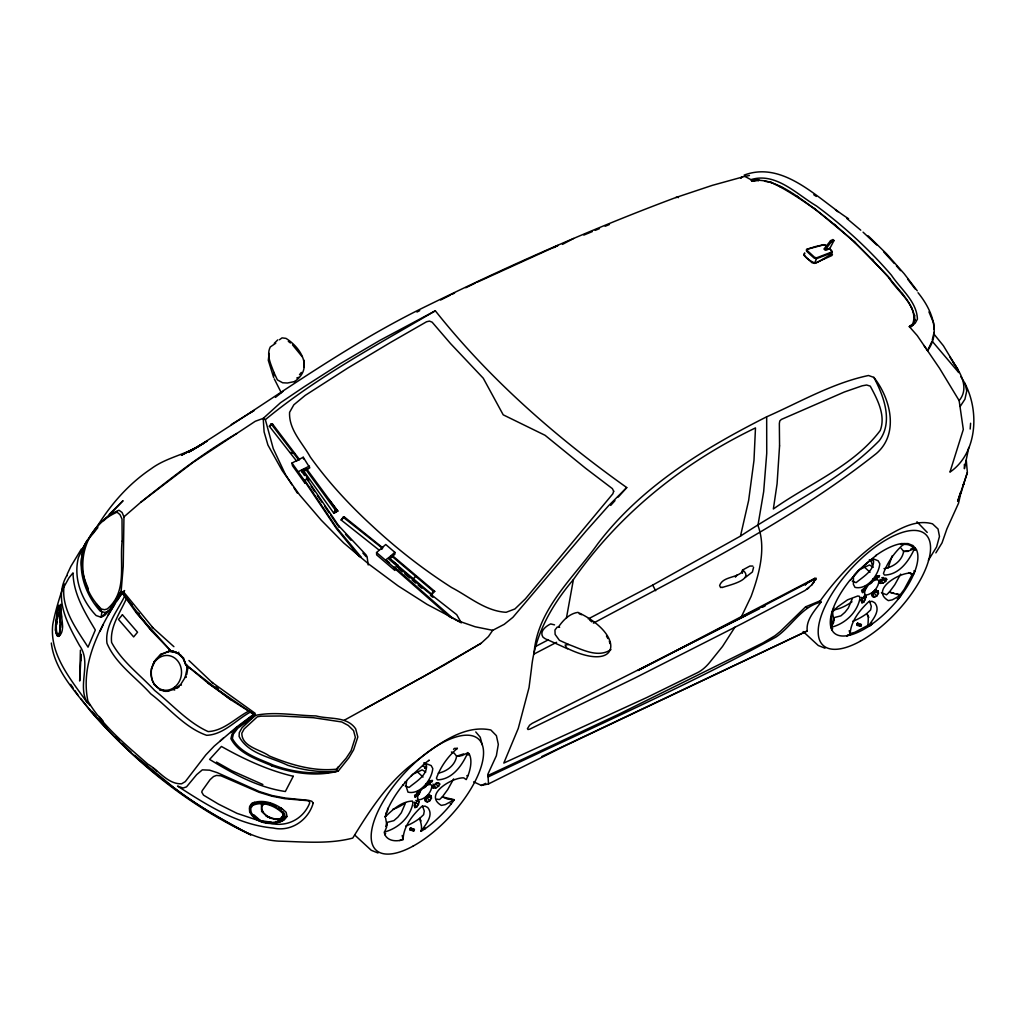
<?xml version="1.0" encoding="UTF-8"?>
<svg xmlns="http://www.w3.org/2000/svg" width="1025" height="1025" viewBox="0 0 1025 1025"><rect width="100%" height="100%" fill="white"/><g stroke="black" fill="none" stroke-linecap="round" stroke-linejoin="round"><path stroke-width="1.5" d="M61.5 617.268L60.859 604.276L60.693 604.942M261.465 809.724L261.49 804.497L264.104 803.344M283.361 812.172L283.348 815.259L281.683 817.642C277.352 823.447 256.903 810.429 270.344 817.886M67.009 575.807L67.009 575.204C53.21 598.536 67.919 624.648 79.489 645.455C92.135 662.88 76.952 685.123 87.279 702.74C71.02 679.652 49.328 654.732 52.762 624.468C55.427 610.657 59.617 597.165 64.191 583.891M81.18 660.6L81.282 654.386M55.657 630.337L55.683 628.761M80.732 661.215L79.681 681.023L80.411 650.158M151.457 668.608C150.931 674.886 151.239 682.522 156.607 686.776M59.706 619.126L59.873 611.874M386.861 825.292L385.643 818.193M833.876 620.522L832.659 613.411M968.779 447.464L964.41 468.707L964.371 464.415M55.811 624.635L56.183 621.727L56.439 634.385M815.298 262.72L814.772 262.951C811.467 261.772 802.114 256.276 804.702 252.944L803.754 255.097L811.992 262.72L814.503 263.348C817.694 263.502 835.939 249.908 831.839 255.558L815.926 262.72M56.721 624.635L56.823 621.611L56.401 624.135M566.428 618.101L573.398 579.599C619.472 513.602 683.227 462.711 755.489 427.912L753.977 460.43L748.647 500.405L740.473 536.126L652.682 585.096L588.273 618.908M57.221 634.77L58.527 636.435C65.779 631.618 60.962 618.318 61.231 611.169M752.798 566.069L749.916 566.043L742.625 569.99L742.536 571.54C736.398 578.318 722.945 576.306 719.614 585.544L720.588 587.517L721.831 587.197M60.578 611.515L60.155 605.019M281.683 817.642L283.297 815.336M970.598 423.261L970.163 429.039M51.327 643.047C54.581 670.26 75.094 691.247 91.161 711.939C126.587 752.427 168.472 787.213 214.494 815.042C234.828 826.368 254.533 839.808 278.621 841.128C303.221 841.768 328.743 844.382 352.741 838.078C368.821 811.967 385.669 785.586 409.91 765.995C431.986 749.185 460.994 723.676 490.821 729.979L496.395 735.655L498.317 744.393L496.369 755.745L487.913 774.144L488.515 783.933L481.366 785.432L473.653 781.844M387.591 810.749L387.757 808.315M405.247 803.587L401.313 812.787L397.943 817.079L393.882 820.628L386.938 822.46L386.579 827.265L384.721 831.608M852.262 598.805L848.328 608.004L844.946 612.297L840.897 615.846L833.94 617.678L833.594 622.495L831.237 627.249M96.363 603.93L101.975 611.707L101.039 617.229L111.853 607.556L121.129 591.399L123.243 566.261L123.961 516.843L122.078 512.474L119.002 510.245C99.63 517.484 86.779 539.496 78.4 557.638C73.159 578.369 81.731 600.522 96.145 615.551L101.039 617.229L104.755 615.333L109.79 609.965L121.129 591.399L152.007 631.4L171.034 651.106L177.402 652.912L183.142 658.229L185.756 664.7L207.921 683.034L230.612 699.614L255.366 715.373C275.213 711.312 295.905 715.591 315.969 715.911C329.14 719.537 346.783 715.924 355.649 728.788L357.815 736.988L353.638 749.775L348.846 757.872L338.237 771.095C316.61 776.745 293.829 773.516 273.009 766.277C257.954 759.64 238.979 754.144 230.907 738.679L231.906 734.489L236.929 726.815L253.713 714.322L250.971 711.747M742.331 573.167L742.625 569.99C755.22 579.932 727.673 585.403 722.061 587.581M278.774 822.332L284.322 819.872L287 816.323L286.154 812.338C277.468 803.843 263.22 798.385 251.714 803.357L249.523 806.675M610.926 649.607C597.818 658.524 581.559 649.145 568.632 644.494L565.147 645.033L566.748 648.133C620.625 674.245 625.929 634.859 577.933 612.373C569.669 613.501 563.199 620.099 558.663 626.711M201.502 444.748L188.357 452.371L207.076 441.096L190.817 450.91C269.306 402.12 343.618 346.194 427.092 305.796C508.272 265.988 591.066 229.152 675.795 197.543L712.285 185.371L744.829 176.377L750.915 179.657L751.697 181.053L758.154 180.169L765.073 180.836C784.125 185.256 799.769 198.389 815.464 209.331L853.992 241.362L888.086 276.391C897.798 289.716 913.506 302.401 914.915 319.838L913.416 323.554L909.38 326.668L917.234 335.585L939.579 368.334L959.144 400.608L963.308 429.488L949.932 472.141C979.4 451.999 979.964 404.337 960.771 376.623M742.356 572.578L742.625 569.99M151.482 668.8L154.826 660.523M411.345 829.827L410.218 830.16L409.744 828.764L410.551 827.88L414.433 829.571L414.023 830.737L410.218 830.16M858.373 624.994L857.233 625.391L856.759 623.994L857.566 623.11L861.448 624.802L861.038 625.967L857.233 625.391M303.977 366.95L303.9 360.159M186.704 674.591L187.908 667.788L187.216 665.11M154.25 684.392L159.862 689.594L166.896 691.375L173.84 689.428L180.528 684.713L185.282 677.179L187.191 667.903L186.063 664.482M62.333 627.454L62.269 625.007M770.595 182.104L778.244 185.961M871.519 561.482L869.341 559.74M417.098 795.631L416.163 794.452L418.29 790.877L419.725 791.223L417.098 795.631L414.933 797.117L417.559 792.709L419.725 791.223M960.938 492.589L958.542 503.198L946.933 528.798L942.026 542.904L935.863 552.872M57.503 618.626L58.873 612.655M249.78 810.826L250.536 812.351L249.741 810.211M56.657 622.213L56.977 620.791M56.157 621.855L58.258 612.912M414.151 805.548L414.958 807.598L416.701 807.021L418.405 804.561L419.097 801.665L417.47 799.897M863.716 602.252L866.112 596.883L865.369 595.243L864.485 595.115L864.677 596.409L861.935 599.51L863.716 602.252L861.974 602.815L860.757 599.74M59.937 632.745L59.45 635.782M932.25 340.005L934.082 332.395M422.441 805.714L424.273 811.057L423.62 814.683L419.609 818.475C420.788 822.524 422.415 827.137 421.032 831.326C425.349 824.715 434.292 815.439 427.72 807.521L425.029 806.098L421.583 806.611C412.703 815.016 403.158 826.765 403.145 839.577L399.737 840.474A58.886 24.472 -47.3 0 1 384.811 834.619L384.221 832.057C398.046 828.597 410.167 817.386 412.934 803.177L412.383 801.063C401.621 801.422 392.383 809.814 385.118 817.015M678.255 197.697L678.447 196.928L675.795 197.543M831.89 629.798L831.237 627.287C845.061 623.815 857.182 612.617 859.949 598.408L859.398 596.294L857.758 595.999L847.585 599.817L837.592 606.864L832.133 612.271L833.902 607.876M425.503 801.294L425.196 798.847L426.669 796.169L429.244 795.003L431.218 795.861L431.448 798.232L429.808 800.743L427.412 802.075L425.503 801.294L424.837 799.18L428.578 796.694L428.95 795.272L428.078 794.772M871.852 594.398L875.593 591.912L875.965 590.49L875.094 589.99L878.233 591.079L878.463 593.462L876.811 595.973L874.428 597.306L872.518 596.524L871.827 593.103L872.518 596.524M759.487 608.76L532.18 723.355L529.605 725.188L527.439 728.673L528.003 729.505L529.822 729.121L634.834 678.05L742.074 623.623L805.15 590.438L811.621 585.096L816.259 578.228M418.354 800.012L415.151 803.267L414.958 807.598M865.369 595.243L862.166 598.498L861.974 602.815M734.899 627.21L722.535 646.442L709.595 662.522A26.624 13.786 -55.7 0 1 697.423 672.707L646.685 697.577L503.813 763.074L518.266 728.391L529.028 687.634L531.501 668.377C534.768 634.923 551.847 604.878 573.398 579.599M385.118 817.053L386.143 813.337M385.772 826.56L386.938 822.46M831.237 627.287L833.94 617.678M960.989 493.256L964.089 482.557L957.658 501.404L960.374 492.718M275.763 343.208L270.293 346.963C266.103 355.214 271.023 364.4 273.842 372.267L273.637 377.456L268.294 360.287L269.152 353.42M281.824 808.533L282.541 809.109M892.16 555.832L888.073 568.004M963.052 486.106L967.357 472.499L966.267 460.123M431.82 594.436L432.934 590.925L391.409 555.832L389.897 558.92L431.833 594.385L434.728 591.374L392.895 556.037L391.409 555.832M823.165 259.312L823.895 258.979M963.487 484.338L967.357 472.499M419.174 794.375L419.866 792.274M872.057 624.033C864.344 631.964 870.968 616.563 866.625 613.706L870.635 609.901L871.288 606.275L869.456 600.945M463.646 753.913L456.625 756.207C455.202 765.214 446.862 771.517 438.29 773.145M826.547 249.69L829.622 248.87L824.997 250.1L831.442 241.759L833.991 240.542L832.915 239.543L830.468 240.862L823.908 249.088L825.522 249.549M912.609 324.31C919.361 306.411 897.118 291.523 888.944 277.813C857.143 242.451 821.32 209.689 779.538 186.524L779.756 186.089M154.775 660.984L161.168 654.155L169.689 650.965L175.775 651.823M333.843 513.256L335.149 509.771L305.296 468.745L303.951 471.282L333.843 513.256L337.84 511.039L328.961 499.457M432.076 781.575L432.524 780.409L431.012 780.602L426.016 785.24L432.076 781.575L429.821 780.589L426.925 783.997L425.644 783.882M745.431 615.384L637.947 670.478L815.016 578.279L814.388 579.356L743.022 616.627M879.091 576.806L879.54 575.627L878.015 575.819L873.018 580.47L879.091 576.806L876.836 575.807M153.494 663.969L154.391 661.676M432.857 786.739L436.522 782.869L439.725 784.061L438.61 786.201L435.958 787.892L433.319 788.148L432.05 786.034L433.319 788.148M879.245 582.046L880.526 580.073L885.818 578.126L886.728 579.292L885.626 581.418L882.973 583.11L880.334 583.366L879.245 582.046L879.066 581.252L879.873 581.969L882.948 579.535L883.076 577.382M152.584 665.904L154.263 661.868M124.947 595.563L121.129 591.399M853.479 576.473L853.389 584.352L854.991 587.363C867.086 590.259 878.848 574.935 879.796 563.776L878.182 560.79L872.57 558.51A46.74 19.424 -47.3 0 0 853.351 576.768L851.378 579.01M87.663 539.701C74.21 562.853 83.409 592.77 100.386 611.272L104.819 612.476L107.984 611.4M814.503 263.348L816.528 258.684L832.197 252.701L832.082 251.24L829.276 248.306M453.652 778.885L447.758 789.519L442.326 796.886L439.533 799.551L436.817 799.141M900.668 574.115L894.774 584.75L889.341 592.117L886.548 594.782L881.423 592.732M99.976 631.426L103.205 624.597M453.716 799.82L447.643 799.09L442.326 796.886L454.293 799.718L445.311 804.599L441.352 805.407C422.851 794.567 452.499 777.193 463.723 777.873L466.247 779.602L468.066 775.541A58.886 24.472 -47.3 0 0 469.335 754.285L467.861 752.542C462.416 765.06 452.512 779.551 437.483 779.846L436.419 778.218C440.622 766.726 447.989 756.271 457.355 748.378L454.485 748.378L453.524 749.313M908.65 572.603L912.314 574.32L904.204 589.375L899.899 595.23L889.341 592.117L893.813 593.168M67.176 574.243L70.93 566.248L81.372 549.028M268.781 802.78L258.249 803.241M923.948 345.463L927.587 350.614L931.879 341.53M254.29 802.319L253.764 803.382L253.418 802.665M382.12 548.247L381.684 549.144L382.428 548.285L343.157 517.202L341.133 519.97L379.417 550.335M914.877 547.773C909.431 560.278 899.514 574.782 884.498 575.063L883.435 573.436C887.624 561.943 895.004 551.488 904.37 543.596L902.871 544.531A46.74 19.424 -47.3 0 1 913.826 548.862L914.864 547.773L910.661 549.144M428.834 760.704L429.155 760.076L425.106 763.253L431.166 765.572L432.781 768.545C431.833 779.717 420.083 795.041 407.976 792.133L405.951 785.791L406.669 780.794L403.068 784.868M875.85 555.922L876.17 555.294A58.886 24.472 -47.3 0 1 901.475 543.596L908.009 543.583L913.044 545.582L916.363 549.515A58.886 24.472 -47.3 0 1 890.007 608.453A58.886 24.472 -47.3 0 1 835.157 633.77A58.886 24.472 -47.3 0 1 850.033 580.112M740.703 618.178L751.12 596.409C759.166 574.179 766.482 548.375 757.936 525.441L763.676 491.603L766.738 453.281L766.674 416.803C800.051 402.069 832.531 383.068 868.508 375.496L873.864 377.392C890.43 398.251 899.502 433.537 876.401 453.498C790.006 521.904 690.132 571.143 593.411 623.136M126.639 598.152C120.463 612.22 109.816 626.365 111.597 642.432C121.706 661.445 140.169 674.886 154.672 690.504C172.123 704.342 187.677 722.356 208.126 731.581C223.796 730.876 235.558 717.936 248.87 711.043M108.022 615.192L114.595 604.583M865.792 588.26L866.74 586.441L862.717 590.374L862.525 592.553L865.792 588.26L864.921 587.786L861.577 590.31L862.525 592.553M829.622 248.87L833.991 240.542L831.442 241.759L830.468 240.862M59.822 616.973L60.27 621.086M873.018 580.47L872.659 579.099L873.941 579.215L876.337 576.742M872.211 594.077L873.684 591.399L876.26 590.221M125.012 595.423C117.939 610.503 104.537 625.596 106.984 643.277C115.658 663.905 136.107 677.448 150.726 693.835C168.946 707.686 184.692 727.699 206.64 735.309C223.86 734.656 236.391 719.499 250.843 711.824L252.97 713.003M959.144 400.608C969.496 388.334 960.797 372.69 952.712 361.953M268.268 816.848L267.935 817.425L261.452 811.031L266.372 815.618M272.97 766.328L271.587 765.713M278.621 818.962L274.687 819.013M263.476 803.959L261.759 806.342L263.412 803.972L265.449 803.075M93.083 533.461C107.51 507.99 126.869 485.017 151.303 468.668C164.705 458.726 181.13 455.484 195.698 447.835M384.836 834.632L385.643 833.376M831.839 629.863L832.659 628.594M432.23 786.828L436.24 783.228L438.803 782.908L439.725 784.061M117.183 600.624L123.205 591.438L124.051 591.579M960.156 406.489L964.935 399.212L966.754 390.961L965.05 383.363M168.395 651.798L169.689 650.965L160.951 654.732M123.961 516.843L140.809 502.25L193.084 462.365L255.276 421.275L263.207 418.392L280.517 402.722L304.335 386.668L340.62 363.452L379.891 340.377L435.33 310.793C489.438 379.083 555.922 437.162 626.749 487.567L608.53 505.786L586.197 530.899L512.91 617.332L504.223 624.327L492.705 630.324L488.412 636.576L481.109 643.277L443.556 665.481L344.246 720.255M385.477 816.502L386.041 815.669M832.133 612.245L833.056 610.9L831.634 616.051L831.211 623.059L832.108 626.506M422.8 766.136L424.03 764.368M425.106 768.327L426.233 766.405M927.587 350.614C941.539 331.998 931.02 308.602 918.041 292.714M871.071 560.88L872.211 564.852M871.327 561.111L873.005 558.676M868.047 626.544C872.365 619.946 881.308 610.657 874.735 602.738L872.044 601.316L868.585 601.842C859.719 610.234 850.173 621.983 850.161 634.808L846.752 635.705M487.746 775.592L617.55 714.822L763.036 642.829L774.977 635.718L780.371 631.374L805.624 606.813L820.282 600.765C837.963 576.293 859.283 553.936 884.703 537.42C898.887 529.246 915.53 518.957 932.507 523.839L938.042 529.015L939.477 536.421L936.581 546.966L928.381 560.265M421.032 831.326L425.042 828.802A58.886 24.472 -47.3 0 0 451.128 804.01L454.293 799.718M898.169 599.202L901.295 594.936L896.785 593.872M296.738 461.276L269.37 426.259L271.125 423.914L272.676 424.209L299.543 459.597M814.337 581.662L811.621 585.096M286.129 817.489L286.795 816.592M820.282 600.765L821.012 602.098C814.888 610.477 805.829 619.753 807.226 630.952L541.802 756.514M741.6 177.082L740.78 178.107L742.164 177.017M111.43 606.89L122.09 592.783C101.424 624.174 79.835 662.227 87.907 701.036C102.718 726.174 126.293 745.021 147.856 764.176C158.721 770.403 167.895 784.381 181.604 783.792L185.294 781.614L205.782 754.951L214.187 746.136L236.929 726.815M338.57 766.738L336.636 769.16C313.432 771.658 290.549 764.714 269.319 755.989C260.581 749.493 241.772 747.02 241.823 733.247L244.142 728.942L257.313 716.808L260.952 716.168L280.658 715.988L313.432 717.705L341.761 721.959L348.295 725.457L353.548 730.594L355.355 737.372L351.114 750.684L346.194 758.167L336.636 769.16L338.481 767.084M299.505 374.714L301.376 372.408M294.239 381.748C313.65 368.91 301.414 348.013 285.988 338.378L282.054 337.878L279.441 339.762M97.875 527.58L85.972 542.302L81.449 550.668L82.782 552.398C79.181 564.647 83.499 577.575 88.368 588.811M159.285 656.436L161.168 654.155L155.89 659.459M805.176 584.903L806.739 583.058M735.373 577.139L737.398 574.769M610.708 505.402L614.987 500.648M618.19 497.074L626.749 487.567M796.592 195.877L798.321 197.095M901.987 293.214L903.358 295.097M889.162 277.596L890.443 279.133M814.145 208.318L815.938 209.702M834.452 224.347L835.875 225.564M853.992 241.362L855.542 242.874M872.237 259.235L873.505 260.593M413.792 578.305L416.137 575.858M103.82 520.687L123.051 500.687L109.214 514.383M467.426 753.003L462.044 755.566L456.625 756.207L454.139 753.08L451.41 752.004M805.535 584.762L807.444 582.789M821.012 602.098C801.409 606.672 791.928 626.185 776.092 636.986C682.471 688.172 584.481 731.017 488.208 776.912M406.784 780.371L412.972 774.131L422.159 769.89L425.772 772.03M854.261 574.974L859.719 569.49L869.443 564.993L873.262 567.261M220.298 740.883L223.463 737.987M122.654 592.514L124.64 590.554M274.316 343.273L277.775 339.89M900.539 544.531L901.5 543.609M389.897 558.92L394.945 554.077L394.856 552.347L385.746 544.506L376.547 552.552L376.662 554.884L394.843 570.425L394.727 568.081L376.547 552.552M411.307 775.912L425.106 763.253M413.165 830.762L413.818 828.866M860.18 625.993L860.833 624.097M386.886 812.658L386.105 813.376A58.886 24.472 -47.3 0 1 403.017 784.894L403.376 784.907M815.003 580.406L815.951 579.509M255.366 715.373L242.015 727.75L239.286 732.657L239.107 736.488C248.012 753.99 271.369 757.219 287.653 765.239C303.951 770.377 321.171 772.824 338.237 771.095C316.584 774.926 294.265 772.619 273.611 765.201C258.941 758.743 240.452 753.362 232.355 738.5L233.367 734.092L237.826 728.198L255.366 715.373L207.921 683.034M341.133 519.97L344.387 516.997L382.773 547.798M910.584 327.103L915.223 323.144L917.413 319.147C916.85 301.44 900.552 289.037 891.417 275.187C869.174 249.318 843.857 226.192 816.413 205.922C796.848 194.391 775.784 171.867 750.915 179.657M394.727 568.081L397.879 565.262L388.731 557.651L394.856 552.347M169.368 651.452L178.03 652.925L178.811 652.246M394.407 567.043L452.794 618.306L450.898 617.357M912.147 325.617L909.38 326.668L913.416 323.554M121.514 594.013L122.308 593.36M292.189 485.056L285.334 474.332L273.252 448.617L265.36 419.661C317.34 376.7 377.379 344.861 435.33 310.793M140.809 502.25C171.572 477.663 202.694 453.281 236.813 433.472M275.43 397.38L282.938 391.422M876.17 555.294L858.181 570.899L850.391 580.124M274.059 822.973L275.674 822.742L265.283 822.524M807.136 589.157L808.661 588.081M230.689 732.632L255.238 713.374L211.829 682.227M423.825 788.058L426.041 786.418M869.725 584.096L871.942 582.456M176.928 688.39L179.183 686.737M745.265 577.523L752.414 571.95L753.58 567.273M334.06 513.128L337.481 510.873L307.052 469.437L305.296 468.745M868.547 625.032L854.658 632.387L849.956 633.617L850.161 634.808M169.022 690.709L166.896 691.375M455.869 749.301L457.355 748.378M269.37 426.259L272.676 424.209M231.24 424.568L254.097 410.487L250.689 412.575M740.473 536.126C787.046 505.12 839.744 481.007 879.271 440.673C893.518 421.749 883.729 395.919 873.864 377.392M911.52 307.769L911.981 308.909M303.951 471.282L309.806 467.81L303.233 457.252L291.971 463.044L292.471 465.683L304.976 483.262L304.463 480.546L291.971 463.044M807.059 582.93L815.016 578.279M468.015 755.066L469.347 754.285M915.03 550.297L916.363 549.515M901.295 594.936L892.314 599.83L888.368 600.624C869.866 589.785 899.514 572.411 910.738 573.103L913.249 574.833L915.069 570.758L913.788 571.002M132.302 605.25L122.308 592.898M481.109 643.277L424.452 676.026L364.631 708.954M304.463 480.546L308.141 478.47L301.786 469.847L309.473 466.067M738.692 618.844L745.252 615.461M766.674 416.803C703.547 448.707 641.394 486.478 597.908 543.609C573.59 577.933 536.882 609.439 533.999 654.065L556.626 642.291M562.456 244.398L573.577 238.492M298.775 471.423L300.953 470.257L304.553 475.536M204.129 443.223L181.476 455.202L195.66 447.925M416.97 312.061L419.725 310.613M553.795 247.64L557.933 245.462L476.92 282.336M535.998 646.25L548.221 639.869M440.596 300.017L450.372 295.136M762.331 607.338L765.175 605.916M488.515 783.933L564.327 746.162L807.226 630.952M451.769 294.457L454.562 293.112M465.747 287.73L475.523 283.015M754.592 180.105L751.697 181.053L759.512 180.246M481.366 785.432L485.683 783.356M391.063 556.537L392.293 555.947M259.325 820.448L271.458 822.255M275.789 822.024L279.684 820.179M909.38 326.668L913.403 324.797M278.441 819.347L282.362 817.63M846.714 635.769L850.084 634.334M399.699 840.538L403.068 839.116M583.814 235.084L592.347 231.56M595.205 230.382L599.471 228.613M605.173 226.256L609.439 224.501M123.487 591.797L153.122 628.005M913.826 548.862L909.06 550.784L903.64 551.424L901.154 548.311M914.761 315.239L914.8 315.918M296.776 378.007L298.685 377.303M58.015 636.23L59.117 635.859M263.425 812.633L261.798 809.378L261.772 806.329M744.099 175.134C783.651 160.182 818.411 199.465 848.572 218.735M294.662 381.543L287.448 383.017L282.644 382.773L277.378 379.865L273.842 372.267M404.99 781.947L406.336 781.55M122.218 592.937L135.646 611.912L152.007 631.4M824.882 249.049L826.957 248.46M914.915 319.838L914.62 320.505M139.362 613.873L135.646 611.912L171.034 651.106C178.401 651.759 184.346 657.563 185.756 664.7L230.612 699.614M751.697 181.053L756.027 179.888M261.747 809.391L262.413 811.082M180.567 655.206L182.424 657.55M899.899 595.23L901.257 594.936M884.011 568.619C893.07 567.312 902.128 560.906 903.64 551.424L908.073 551.373M744.829 176.377L749.442 175.506M172.828 650.824L171.034 651.106L176.877 652.771M466.785 775.784L468.079 775.541M343.157 517.202L344.387 516.997M187.191 667.903L187.908 667.788L186.947 667.198M307.603 469.117L301.786 469.847L302.247 472.294M456.625 756.207L459.584 756.168M159.862 689.594L161.655 690.043M771.851 182.629L765.38 181.374M814.388 579.356L815.259 579.42M559.663 627.249L557.28 627.031L554.948 630.042L555.127 634.398L559.407 640.305L568.632 644.494M185.282 677.179L186.23 677.307L185.487 676.052M263.938 822.358L237.018 813.363L218.363 804.061L203.514 795.144L201.733 792.094L202.297 790.544L210.087 779.641L213.546 776.527L216.454 775.425L220.952 775.797L259.133 792.299L271.868 796.182L284.822 798.706L307.308 800.653L309.319 801.396L309.717 802.947C303.028 820 284.976 828.238 267.679 822.524M492.705 630.324L475.139 626.762L458.418 620.958L427.041 604.353L398.11 585.903L369.128 564.391L343.67 542.942L321.222 520.162L299.672 494.985L282.221 470.629L267.922 445.029L264.104 431.884L263.207 418.392L265.36 419.661M269.191 822.639L271.971 823.216M858.271 625.378L861.038 625.967M411.256 830.147L414.023 830.737M268.499 802.678L275.943 806.227M290.242 452.473L294.816 453.511M764.15 180.618L765.073 180.836M865.292 586.095L866.74 586.441M816.528 258.684L814.183 258.095L810.16 254.559L806.457 250.971L806.508 249.434L823.664 244.834L826.048 245.667M432.934 590.925L434.728 591.374M160.054 689.966L165.819 691.427M856.759 623.994L860.052 624.827M409.744 828.764L413.037 829.609M875.965 590.49L878.233 591.079M428.95 795.272L431.218 795.861M269.472 817.848L275.61 819.5M415.804 800.435L416.791 800.743M864.677 596.409L866.112 596.883M417.662 801.178L419.097 801.665M260.606 821.012L262.195 821.589M826.035 245.423L823.972 244.655L815.516 246.564L807.213 249.126L807.162 250.459L814.593 257.326L816.618 257.813L831.903 251.971L830.007 248.87M883.537 578.087L886.728 579.292M779.538 186.524L782.767 187.742M825.035 648.21L818.283 645.519L803.152 631.541M378.02 852.979L371.268 850.302L354.97 835.247M579.215 613.783L581.585 614.718M262.874 784.509L231.996 770.826L216.48 762.062M180.528 684.713L181.425 685.084M282.528 816.541L283.669 817.053M546.543 639.28L567.53 648.774M909.213 572.975L913.249 574.833L912.314 574.32M278.826 807.559L281.721 808.879L281.119 808.11M881.743 577.754L883.255 578.459M335.149 509.771L337.84 511.039M451.448 617.601L452.627 618.229M454.011 618.959L461.327 622.854L456.727 614.692L426.605 591.041L387.796 558.215L385.964 559.791L389.577 562.904M875.593 591.912L878.463 593.462M428.578 796.694L431.448 798.232M417.905 792.556L418.777 793.03M897.298 598.767L898.169 599.253M450.282 803.536L451.154 804.023M212.969 683.265L188.933 660.51M554.538 624.878L550.668 623.918C545.992 626.16 538.983 631.438 543.071 637.268L545.556 638.972M178.132 653.591L180.618 655.193M813.773 194.737L816.361 196.441M882.948 579.535L885.626 581.418M435.933 784.304L438.61 786.201M174.468 788.097C198.094 806.56 224.513 820.705 250.817 834.888C184.667 803.767 126.728 755.912 81.078 699.024M261.49 804.497L262.451 805.176M173.84 689.428L174.673 690.056M805.624 606.813L806.931 607.787M215.763 686.891L218.261 688.762M835.452 209.882L837.95 211.765M846.676 218.351L860.757 230.189M288.32 341.351L290.485 343.003M852.249 581.149L856.093 582.661C862.807 576.921 874.056 570.887 873.569 560.867L871.801 558.933M405.234 785.919L409.077 787.443C415.804 781.703 427.041 775.656 426.554 765.649L423.889 762.741M154.314 684.662L156.069 686.033M173.263 787.136L134.8 755.412M863.498 598.254L865.42 599.792M416.483 803.036L418.405 804.561M430.398 595.32L432.883 597.319M589.67 620.099L591.873 621.893M253.598 816.464L256.788 819.065M398.776 568.734L402.415 571.809M404.837 573.859L409.692 577.959M412.114 580.022L415.753 583.097M418.174 585.147L421.813 588.222M153.109 767.93L156.684 770.979M863.076 232.175L876.785 245.026M394.471 568.324L449.796 617.024M254.021 814.913L259.684 819.91M183.744 658.229L178.03 652.925M173.904 646.673L152.072 627.018M857.566 623.11L858.297 623.789M410.551 827.88L411.512 828.764M875.837 577.639L876.952 578.651M428.822 782.408L429.936 783.433M830.891 240.516L831.864 241.426M916.952 521.789L927.241 532.436M864.575 567.235L870.033 572.27M417.559 772.017L423.018 777.053M115.517 736.988L118.887 740.255M122.244 743.522L131.2 752.248M868.188 235.84L886.497 253.752L904.178 273.726L917.272 290.844M883.576 251.766L894.312 263.476M93.608 714.412L106.728 728.006M58.041 634.731L55.875 632.476L55.67 630.465M874.402 593.437L876.811 595.973M427.399 798.219L429.808 800.743M451.692 617.729L452.371 618.447M306.347 478.188L338.673 525.761L365.989 554.794L367.104 556.742L368.206 564.942M345.489 534.307L350.922 540.188M362.876 553.116L366.13 556.639M96.107 716.091L92.032 711.376M99.322 719.588L101.475 721.933M292.535 344.887L302.183 356.713M932.66 341.786L958.772 372.588L957.606 369.115L943.423 345.784L933.788 333.855M896.414 265.872L900.603 270.638M252.368 712.785L253.713 714.322M861.167 597.332L862.166 598.498M414.151 802.101L415.151 803.267M475.767 731.94L480.225 737.206L482.224 744.829M361.312 557.293L336.2 527.158L305.014 480.712M87.971 703.022L89.995 705.456M99.105 716.398L103.153 721.254M359.455 556.703L336.495 528.669L303.515 479.559M863.178 589.67L864.113 590.861M907.637 279.12L915.21 289.012M271.125 423.914L298.89 460.199M306.936 478.688L308.615 480.968L308.141 478.47M881.551 581.098L882.973 583.11M434.536 785.88L435.958 787.892M311.126 486.298L314.713 491.59M317.404 495.549L321.901 502.16M324.592 506.119L329.089 512.731M330.883 515.37L338.071 525.94M70.661 684.354L73.172 688.057M74.838 690.53L78.182 695.475M414.92 804.279L416.701 807.021M950.06 357.341L957.606 369.115M293.906 487.733L297.327 493.089M880.027 579.304L880.526 580.073M433.011 784.074L433.511 784.855M252.099 814.888L252.547 815.605M868.854 617.345L866.625 613.706A42.73 16.951 -46 0 1 852.685 621.317M655.654 590.733L652.682 585.096M419.609 818.475L421.096 820.91M606.467 636.077L607.902 638.562M872.954 594.423L874.428 597.306M425.939 799.205L427.412 802.075M274.277 378.904L281.26 392.69M423.991 766.239L424.978 768.25M873.941 579.215L874.363 580.112M426.925 783.997L427.348 784.881M414.561 795.092L415.509 797.322M928.945 311.907L933.621 322.978L933.929 329.256M424.811 797.886L425.196 798.847M183.603 659.101L185.756 664.7M879.873 581.969L880.334 583.366M56.644 633.283L57.016 634.513M403.132 839.526L402.184 835.49M849.2 630.708L849.956 633.617M60.027 620.433L61.013 624.34M609.324 641.048L609.913 643.559M338.673 525.761L338.968 527.26M303.233 457.252L303.567 458.957M871.839 622.957L872.044 624.071M424.824 827.739L425.029 828.853M758.154 180.169L758.205 180.874M397.879 565.262L397.982 567.568M851.993 601.79A42.999 17.861 -47.3 0 1 834.85 609.696M419.609 818.437A42.73 16.951 -46 0 1 405.669 826.099M405.618 802.69A38.514 16.003 -47.3 0 1 392.601 809.417M60.565 622.816L59.822 632.861L58.681 635.59L57.323 636.128L55.401 630.298L55.581 624.635L58.822 605.224L60.565 622.816M60.347 622.649L59.629 631.874L58.604 634.373L57.387 634.847C53.351 625.737 60.244 584.839 60.347 622.649M122.154 541.072C119.4 563.993 127.677 591.848 107.241 608.978L104.55 609.708L101.385 609.017C71.378 579.971 78.451 528.951 117.029 512.18L119.989 514.627L122.013 519.022L122.154 541.072M779.564 445.888L777.078 483.813L773.363 508.989C808.981 483.672 853.492 466.221 880.257 430.462C885.972 415.304 877.285 399.225 870.276 386.143L866.637 385.003L862.102 385.836L844.395 391.986L781.383 419.443L779.782 420.942L779.346 423.504L779.564 445.888M63.922 587.018C61.615 609.491 76.58 629.235 88.035 647.147L95.325 630.003C84.832 612.502 73.377 593.923 73.018 572.873L68.957 577.831L63.922 587.018M417.893 795.362L417.521 798.449L419.071 799.872C425.58 798.834 431.397 792.556 431.884 785.983A9.776 4.062 -47.3 0 0 420.096 791.428L417.893 795.362M864.908 590.579L864.536 593.667L866.087 595.089C872.595 594.064 878.412 587.773 878.899 581.201A9.776 4.062 -47.3 0 0 867.112 586.646L864.908 590.579M313.202 803.152C308.307 820.141 291.036 832.172 273.175 828.021C237.608 824.843 206.807 804.933 177.543 786.098L183.027 788.046L186.524 786.867L196.646 774.657L202.335 769.852L209.625 770.172L217.185 772.619L259.402 791.569L272.189 795.567L285.603 798.078L308.794 800.384L311.818 801.268L313.202 803.152M613.693 491.27L612.847 493.794L525.492 598.767L514.922 608.952L506.132 612.297C485.504 611.156 469.194 596.678 451.615 587.53C423.402 569.49 396.918 548.887 372.421 526.068C349.551 505.094 328.397 482.262 310.293 457.022C302.452 442.826 288.678 429.718 289.588 412.319L293.842 404.798L305.232 395.368L347.988 367.924L390.692 342.35L426.554 321.76L429.411 321.094L432.114 322.157L450.488 343.529L483.262 378.212L503.211 414.83L545.082 435.305L585.467 468.169L612.361 488.618L613.693 491.27M293.265 776.271L285.347 791.505C257.877 787.469 232.97 773.708 209.612 759.41L221.426 746.456C244.078 759.217 267.858 770.288 293.265 776.271M251.471 804.728L249.37 807.905L249.652 811.954C255.597 823.485 272.086 826.406 282.964 820.5L285.245 817.233L284.322 813.478C276.238 805.458 262.438 799.641 251.471 804.728M252.662 805.432L250.741 808.341L251.01 812.043C256.532 822.511 271.574 825.279 281.542 819.885L283.63 816.899L282.81 813.44C275.469 805.957 262.72 800.743 252.662 805.432M122.423 614.769L118.516 619.459L133.647 636.909L137.542 632.233L122.423 614.769M174.558 687.186A17.451 15.208 -83.2 0 0 173.251 657.115A17.451 15.208 -83.2 0 0 151.072 674.283A17.451 15.208 -83.2 0 0 174.558 687.186M860.116 641.317A75.543 31.391 -47.3 0 0 928.573 538.356A75.543 31.391 -47.3 0 0 834.414 589.977A75.543 31.391 -47.3 0 0 860.116 641.317M413.101 846.099A75.543 31.391 -47.3 0 0 481.571 743.138A75.543 31.391 -47.3 0 0 387.399 794.759A75.543 31.391 -47.3 0 0 413.101 846.099"/></g></svg>
